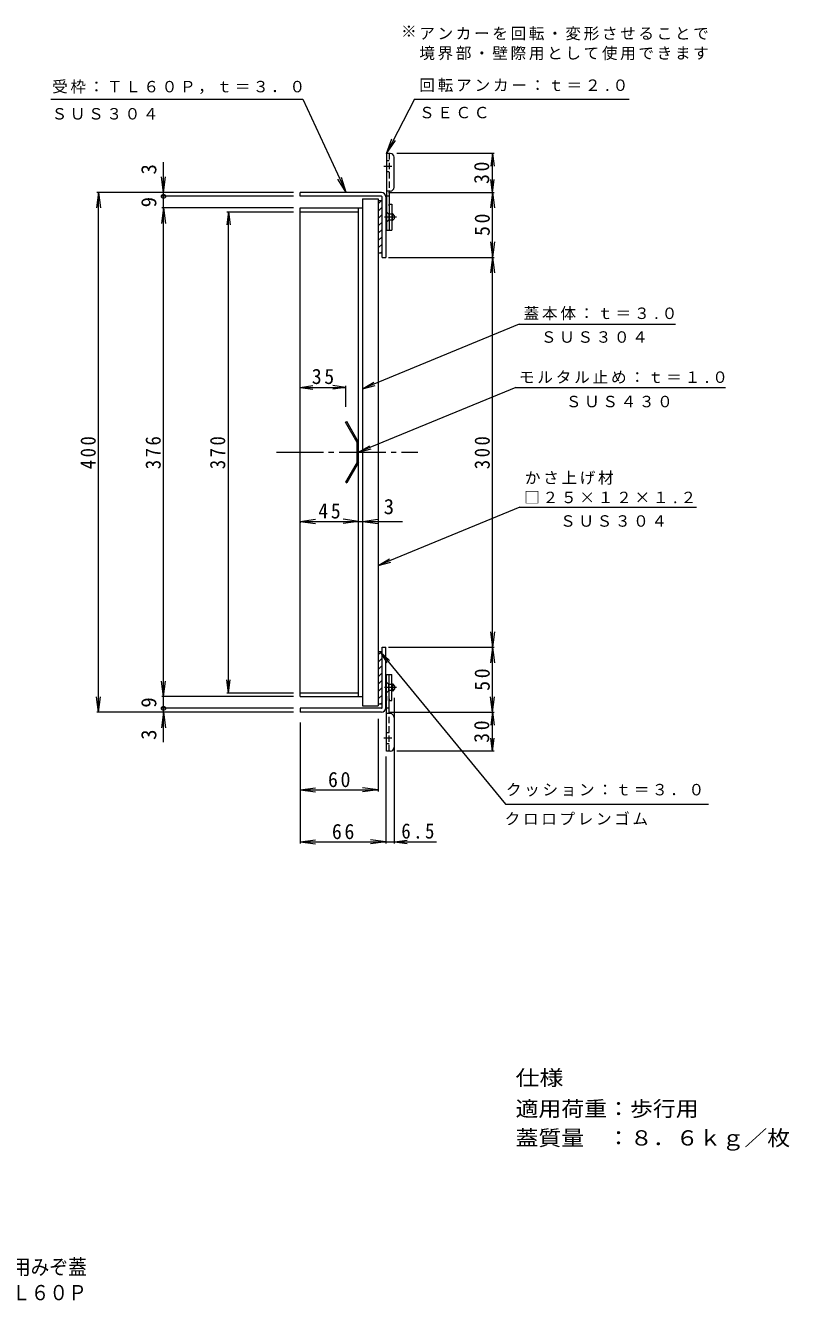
# Model space of a CAD drawing. Units: millimetres at full size, sheet at 1:4. Extents: x -686 to 715, y -539 to 442.
# Drawn here: x 127 to 715, y -539 to 442 of the extents above; entities that cross this region are included whole.
import ezdxf
from ezdxf.enums import TextEntityAlignment as Align

# ---------------------------------------------------------------- set-up
doc = ezdxf.new("R2010")
doc.units = ezdxf.units.MM
doc.header["$LTSCALE"] = 4
doc.header["$PDMODE"] = 32
doc.header["$PDSIZE"] = 3.2
doc.linetypes.add('CHAIN2', pattern=[12, 9, -1, 1, -1])
doc.linetypes.add('DASHED1', pattern=[1.8, 1.2, -0.6])
for name, color, linetype, lineweight in [('0-0_通り芯', 7, 'CHAIN2', 9), ('0-1_躯体', 2, 'Continuous', 9), ('0-2_仕上', 3, 'Continuous', 9), ('0-3_建具', 4, 'Continuous', 9), ('0-4_その他', 7, 'Continuous', 9), ('0-5_寸法', 7, 'Continuous', 9), ('0-6_ハッチ', 6, 'Continuous', 9), ('0-E', 7, 'Continuous', 9), ('0-F', 7, 'Continuous', 9)]:
    doc.layers.add(name, color=color, linetype=linetype, lineweight=lineweight)
doc.layers.add('F-5_F-5ﾚｲﾔ', color=2, linetype='Continuous')
doc.styles.add('ＭＳ ゴシック', font='')
doc.styles.get('ＭＳ ゴシック').set_extended_font_data('MS Gothic')

msp = doc.modelspace()

# ---------------------------------------------------------------- linework, layer by layer
at = {"layer": '0-0_通り芯'}
msp.add_line((320.518, 113.459), (429.128, 113.459), dxfattribs=at)
at = {"layer": '0-0_通り芯', "linetype": 'Continuous'}
msp.add_line((338.576, 60.349), (417.326, 60.349), dxfattribs=at)
at = {"layer": '0-1_躯体'}
for p, q in [((405.076, 343.459), (405.076, 284.459)), ((407.876, 343.459), (405.076, 343.459)), ((410.876, 317.459), (410.876, 340.459)), ((407.876, 314.459), (405.076, 314.459)), ((407.076, 314.464), (407.076, 284.459)), ((404.576, 304.459), (405.076, 304.459)), ((404.576, 304.459), (404.576, 284.459)), ((407.076, 310.459), (405.076, 310.459)), ((405.076, 301.21), (405.076, 304.459)), ((407.076, 304.459), (409.076, 304.459)), ((407.076, 303.209), (407.076, 304.459)), ((409.076, 304.459), (409.076, 284.459)), ((404.876, 290.459), (404.876, 294.459)), ((405.076, 301.21), (405.076, 287.71)), ((409.576, 297.209), (409.076, 297.209)), ((411.076, 295.459), (409.576, 297.209)), ((409.576, 291.709), (409.576, 297.209)), ((411.076, 293.459), (411.076, 295.459)), ((405.076, 290.459), (404.876, 290.459)), ((405.076, 287.71), (405.076, 284.459)), ((407.076, 285.709), (407.076, 284.459)), ((409.576, 291.709), (409.076, 291.709)), ((409.576, 291.709), (411.076, 293.459)), ((404.576, 284.459), (409.076, 284.459)), ((405.076, 284.459), (407.076, 284.459)), ((404.576, -57.541), (409.076, -57.541)), ((404.576, -77.541), (404.576, -57.541)), ((405.076, -57.541), (407.076, -57.541)), ((405.076, -116.541), (405.076, -57.541)), ((405.076, -60.791), (405.076, -57.541)), ((407.076, -87.546), (407.076, -57.541)), ((407.076, -58.791), (407.076, -57.541)), ((409.076, -77.541), (409.076, -57.541)), ((405.076, -63.541), (404.876, -63.541)), ((404.876, -63.541), (404.876, -67.541)), ((405.076, -74.291), (405.076, -60.791)), ((409.576, -64.791), (409.076, -64.791)), ((409.576, -64.791), (411.076, -66.541)), ((409.576, -64.791), (409.576, -70.291)), ((411.076, -68.54), (409.576, -70.291)), ((411.076, -66.541), (411.076, -68.54)), ((404.576, -77.541), (405.076, -77.541)), ((405.076, -74.291), (405.076, -77.541)), ((407.076, -76.291), (407.076, -77.541)), ((407.076, -77.541), (409.076, -77.541)), ((409.576, -70.291), (409.076, -70.291)), ((407.076, -83.541), (405.076, -83.541)), ((407.876, -87.541), (405.076, -87.541)), ((410.876, -90.541), (410.876, -113.541)), ((407.876, -116.541), (405.076, -116.541))]:
    msp.add_line(p, q, dxfattribs=at)
at = {"layer": '0-1_躯体', "linetype": 'DASHED1'}
for p, q in [((407.076, 343.454), (407.076, 314.464)), ((407.076, 337.709), (405.076, 337.709)), ((407.076, 329.209), (405.076, 329.209)), ((406.876, 296.709), (405.076, 298.459)), ((406.876, 296.709), (407.076, 296.709)), ((406.876, 296.709), (406.876, 292.209)), ((409.076, 296.709), (407.076, 296.709)), ((406.876, 292.209), (405.076, 290.459)), ((406.876, 292.209), (407.076, 292.209)), ((409.076, 292.209), (407.076, 292.209)), ((406.876, -65.291), (405.076, -63.541)), ((406.876, -65.291), (407.076, -65.291)), ((406.876, -69.791), (406.876, -65.291)), ((409.076, -65.291), (407.076, -65.291)), ((406.876, -69.791), (405.076, -71.541)), ((406.876, -69.791), (407.076, -69.791)), ((409.076, -69.791), (407.076, -69.791)), ((407.076, -116.536), (407.076, -87.546)), ((407.076, -102.291), (405.076, -102.291)), ((407.076, -110.791), (405.076, -110.791))]:
    msp.add_line(p, q, dxfattribs=at)
at = {"layer": '0-1_躯体', "linetype": 'CHAIN2'}
for p, q in [((409.076, 333.459), (403.076, 333.459)), ((412.624, 294.459), (403.54, 294.459)), ((412.624, -67.541), (403.54, -67.541)), ((409.076, -106.541), (403.076, -106.541))]:
    msp.add_line(p, q, dxfattribs=at)
at = {"layer": '0-1_躯体'}
for points in [[(405.076, 298.459), (404.876, 298.459), (404.876, 294.459)], [(405.076, -71.54), (404.876, -71.54), (404.876, -67.541)]]:
    msp.add_lwpolyline(points, dxfattribs=at)
for centre, start, end in [((407.876, 340.459), 0, 90), ((407.876, 317.459), 270, 0), ((407.876, -90.541), 0, 90), ((407.876, -113.541), 270, 0)]:
    msp.add_arc(centre, 3, start, end, dxfattribs=at)
at = {"layer": '0-2_仕上'}
for p, q in [((386.576, 308.459), (386.576, -81.541)), ((338.576, 301.459), (386.576, 301.459)), ((338.576, -74.541), (338.576, 301.459)), ((338.576, 298.459), (383.576, 298.459)), ((383.576, -74.541), (383.576, 301.459)), ((338.576, -71.541), (383.576, -71.541)), ((338.576, -74.541), (386.576, -74.541)), ((386.576, -81.541), (398.576, -81.541))]:
    msp.add_line(p, q, dxfattribs=at)
msp.add_lwpolyline([(386.576, 308.459), (398.576, 308.459), (398.576, -81.541)], dxfattribs=at)
at = {"layer": '0-3_建具'}
for p, q in [((401.076, 313.459), (338.576, 313.459)), ((338.576, 310.459), (338.576, 313.459)), ((401.076, 310.459), (338.576, 310.459)), ((401.576, 263.459), (401.576, 309.959)), ((404.576, 309.969), (404.576, 263.459)), ((401.576, 263.459), (404.576, 263.459)), ((373.576, 136.548), (374.442, 137.048)), ((382.576, 105.959), (373.576, 90.371)), ((383.576, 105.691), (374.442, 89.871)), ((373.576, 90.371), (374.442, 89.871)), ((401.576, -36.541), (404.576, -36.541)), ((401.576, -83.041), (401.576, -36.541)), ((404.576, -83.041), (404.576, -36.541)), ((401.076, -83.541), (338.576, -83.541)), ((338.576, -83.541), (338.576, -86.541)), ((401.076, -86.541), (338.576, -86.541))]:
    msp.add_line(p, q, dxfattribs=at)
for points in [[(382.576, 105.959), (382.576, 120.959), (373.576, 136.548)], [(383.576, 105.691), (383.576, 121.227), (374.442, 137.048)]]:
    msp.add_lwpolyline(points, dxfattribs=at)
for centre, radius, start, end in [((401.076, 309.959), 3.5, 0, 90), ((401.076, 309.959), 0.5, 0, 90), ((401.076, -83.041), 3.5, 270, 0), ((401.076, -83.041), 0.5, 270, 0)]:
    msp.add_arc(centre, radius, start, end, dxfattribs=at)
at = {"layer": '0-4_その他'}
for p, q in [((487.776, 343.459), (413.076, 343.459)), ((486.576, 343.459), (485.271, 333.545)), ((486.576, 343.459), (487.881, 333.545)), ((486.576, 313.459), (486.576, 343.459)), ((233.576, 313.459), (232.01, 325.357)), ((233.576, 313.459), (235.143, 325.357)), ((486.576, 313.459), (485.271, 323.374)), ((486.576, 313.459), (487.881, 323.374)), ((183.576, 313.459), (182.01, 301.562)), ((333.576, 313.459), (182.376, 313.459)), ((183.576, 313.459), (185.143, 301.562)), ((183.576, -86.541), (183.576, 313.459)), ((333.576, 310.459), (232.376, 310.459)), ((233.576, 301.459), (233.576, 310.459)), ((406.576, 313.459), (487.776, 313.459)), ((486.576, 313.459), (485.01, 301.562)), ((486.576, 313.459), (488.142, 301.562)), ((486.576, 263.459), (486.576, 313.459)), ((233.576, 301.459), (232.01, 289.562)), ((333.576, 301.459), (232.376, 301.459)), ((233.576, 301.459), (235.143, 289.562)), ((233.576, -74.541), (233.576, 301.459)), ((283.576, 298.459), (282.271, 288.545)), ((282.376, 298.459), (333.576, 298.459)), ((283.576, 298.459), (284.882, 288.545)), ((283.576, -71.541), (283.576, 298.459)), ((488.142, 275.357), (485.01, 251.562)), ((485.01, 275.357), (488.142, 251.562)), ((406.576, 263.459), (487.776, 263.459)), ((486.576, -36.541), (486.576, 263.459)), ((338.576, 163.438), (348.491, 164.743)), ((338.576, 163.438), (348.491, 162.132)), ((338.576, 163.438), (373.576, 163.438)), ((373.576, 163.438), (363.662, 164.743)), ((373.576, 163.438), (363.662, 162.132)), ((373.576, 164.638), (373.576, 148.548)), ((338.576, 60.349), (350.474, 61.916)), ((338.576, 60.349), (338.576, 59.149)), ((338.576, 60.349), (350.474, 58.783)), ((383.576, 60.349), (371.679, 61.916)), ((383.576, 60.349), (371.679, 58.783)), ((386.576, 60.349), (398.474, 61.916)), ((386.576, 60.349), (398.474, 58.783)), ((488.142, -24.643), (485.01, -48.438)), ((485.01, -24.643), (488.142, -48.438)), ((406.576, -36.541), (487.776, -36.541)), ((486.576, -86.541), (486.576, -36.541)), ((233.576, -74.541), (232.01, -62.643)), ((233.576, -74.541), (235.143, -62.643)), ((283.576, -71.541), (282.271, -61.626)), ((283.576, -71.541), (284.882, -61.626)), ((183.576, -86.541), (182.01, -74.643)), ((183.576, -86.541), (185.143, -74.643)), ((333.576, -74.541), (232.376, -74.541)), ((233.576, -83.541), (233.576, -74.541)), ((282.376, -71.541), (333.576, -71.541)), ((411.076, -187.541), (411.076, -75.541)), ((486.576, -86.541), (485.01, -74.643)), ((486.576, -86.541), (488.142, -74.643)), ((333.576, -86.541), (182.376, -86.541)), ((233.576, -86.541), (232.01, -98.438)), ((333.576, -83.541), (232.376, -83.541)), ((233.576, -86.541), (235.143, -98.438)), ((406.576, -86.541), (487.776, -86.541)), ((486.576, -86.541), (485.271, -96.455)), ((486.576, -86.541), (487.881, -96.455)), ((486.576, -116.541), (486.576, -86.541)), ((338.576, -94.541), (338.576, -187.541)), ((398.576, -91.541), (398.576, -147.541)), ((486.576, -116.541), (485.271, -106.626)), ((486.576, -116.541), (487.881, -106.626)), ((487.776, -116.541), (413.076, -116.541)), ((404.576, -120.577), (404.576, -187.541)), ((338.576, -146.341), (350.473, -144.774)), ((338.576, -146.341), (350.473, -147.907)), ((338.576, -146.341), (398.576, -146.341)), ((398.576, -146.341), (386.679, -144.774)), ((398.576, -146.341), (386.679, -147.907)), ((338.576, -186.341), (350.473, -184.775)), ((338.576, -186.341), (350.473, -187.907)), ((338.576, -186.341), (404.576, -186.341)), ((404.576, -186.341), (392.679, -184.775)), ((404.576, -186.341), (392.679, -187.907)), ((404.576, -186.341), (394.662, -185.036)), ((404.576, -186.341), (394.662, -187.646)), ((404.576, -186.341), (411.076, -186.341)), ((411.076, -186.341), (420.99, -185.036)), ((411.076, -186.341), (443.534, -186.341)), ((411.076, -186.341), (420.99, -187.646))]:
    msp.add_line(p, q, dxfattribs=at)
for points in [[(233.576, 310.459), (233.576, 313.459), (233.576, 336.633)], [(233.576, -109.467), (233.576, -86.541), (233.576, -83.541)]]:
    msp.add_lwpolyline(points, dxfattribs=at)
for p in [(233.576, 310.459), (233.576, -83.541)]:
    msp.add_point(p, dxfattribs=at)
at = {"layer": '0-5_寸法'}
for p, q in [((340.671, 385.139), (374.111, 313.459)), ((374.111, 313.459), (370.5, 324.903)), ((374.111, 313.459), (367.661, 323.579)), ((506.907, 211.946), (386.576, 162.398)), ((506.907, 211.946), (627.293, 211.946)), ((386.576, 162.398), (395.247, 167.38)), ((504.538, 163.267), (383.576, 113.459)), ((386.576, 162.398), (396.241, 164.966)), ((504.538, 163.267), (665.569, 163.267)), ((383.576, 113.459), (392.247, 118.441)), ((383.576, 113.459), (393.241, 116.027)), ((507.538, 71.266), (398.576, 26.4)), ((507.538, 71.266), (643.488, 71.266)), ((398.576, 26.4), (407.247, 31.381)), ((398.576, 26.4), (408.241, 28.968))]:
    msp.add_line(p, q, dxfattribs=at)
at = {"layer": '0-6_ハッチ'}
for p, q in [((398.576, 304.644), (400.891, 306.959)), ((398.576, 306.959), (398.576, 266.959)), ((401.576, 306.959), (398.576, 306.959)), ((401.576, 266.959), (401.576, 306.959)), ((398.576, 298.987), (401.576, 301.987)), ((398.576, 293.33), (401.576, 296.33)), ((398.576, 287.673), (401.576, 290.673)), ((398.576, 282.017), (401.576, 285.017)), ((398.576, 276.36), (401.576, 279.36)), ((398.576, 270.703), (401.576, 273.703)), ((398.576, 266.959), (401.576, 266.959)), ((400.489, 266.959), (401.576, 268.046)), ((398.576, -42.356), (400.891, -40.041)), ((398.576, -40.041), (398.576, -80.041)), ((401.576, -40.041), (398.576, -40.041)), ((398.576, -48.013), (401.576, -45.013)), ((401.576, -80.041), (401.576, -40.041)), ((398.576, -53.67), (401.576, -50.67)), ((398.576, -59.327), (401.576, -56.327)), ((398.576, -64.983), (401.576, -61.983)), ((398.576, -70.64), (401.576, -67.64)), ((398.576, -76.297), (401.576, -73.297)), ((398.576, -80.041), (401.576, -80.041)), ((400.489, -80.041), (401.576, -78.954))]:
    msp.add_line(p, q, dxfattribs=at)
at = {"layer": '0-E'}
for p, q in [((146.992, 385.139), (340.671, 385.139)), ((426.433, 385.139), (405.076, 343.459)), ((426.433, 385.139), (591.687, 385.139)), ((400.076, -40.041), (407.386, -46.864)), ((400.076, -40.041), (405.371, -48.524)), ((400.076, -40.041), (496.596, -157.237)), ((496.596, -157.237), (652.659, -157.237))]:
    msp.add_line(p, q, dxfattribs=at)
at = {"layer": '0-F'}
for q in [(409.108, 354.762), (411.895, 353.333)]:
    msp.add_line((405.076, 343.459), q, dxfattribs=at)

# ---------------------------------------------------------------- texts
at = {"layer": '0-4_その他', "color": 2, "style": 'ＭＳ ゴシック'}
for s, p in [('3', (231.576, 327.243)), ('9', (231.576, 301.959)), ('9', (231.576, -83.041)), ('3', (231.576, -107.802))]:
    msp.add_text(s, height=11.73, rotation=90, dxfattribs=at).set_placement(p, align=Align.BOTTOM_LEFT)
msp.add_text('3', height=11.73, dxfattribs=at).set_placement((402.871, 62.349), align=Align.BOTTOM_LEFT)
for s, width, p in [('仕様', 1.15, (504.226, -377.247)), ('適用荷重：歩行用', 1.1, (504.226, -401.013)), ('蓋質量\u3000：８．６ｋｇ／枚', 1.1, (504.226, -423.484))]:
    msp.add_text(s, height=11.73, dxfattribs=dict(at, width=width)).set_placement(p, align=Align.BOTTOM_LEFT)
at = {"layer": '0-4_その他', "color": 2, "char_height": 11.73, "attachment_point": 7, "rotation": 90, "style": 'ＭＳ ゴシック'}
for s, insert in [('\\T1.27;\\W0.95;30', (484.176, 319.959)), ('\\T1.27;\\W0.95;50', (484.576, 279.959)), ('\\T1.27;\\W0.9;400', (181.576, 100.459)), ('\\T1.27;\\W0.9;376', (231.576, 100.459)), ('\\T1.27;\\W0.9;370', (281.176, 100.459)), ('\\T1.27;\\W0.9;300', (484.576, 100.459)), ('\\T1.27;\\W0.95;50', (484.576, -70.041)), ('\\T1.27;\\W0.95;30', (484.176, -110.041))]:
    msp.add_mtext(s, dxfattribs=dict(at, insert=insert))
at = {"layer": '0-4_その他', "color": 2, "char_height": 11.73, "attachment_point": 7, "style": 'ＭＳ ゴシック'}
for s, insert in [('\\T1.27;\\W0.95;35', (347.576, 165.838)), ('\\T1.27;\\W0.95;45', (352.576, 62.349)), ('\\T1.27;\\W0.95;60', (360.076, -144.341)), ('\\T1.27;\\W0.95;66', (363.076, -184.341)), ('\\T1.27;\\W0.9;6.5', (416.448, -183.941))]:
    msp.add_mtext(s, dxfattribs=dict(at, insert=insert))
at = {"layer": '0-5_寸法', "style": 'ＭＳ ゴシック'}
msp.add_text('※', height=8.798, dxfattribs=at).set_placement((416.233, 430.363), align=Align.BOTTOM_LEFT)
at = {"layer": '0-5_寸法', "char_height": 8.798, "attachment_point": 7, "style": 'ＭＳ ゴシック'}
for s, insert in [('\\T1.17;アンカーを回転・変形させることで', (430.233, 430.363)), ('\\T1.17;境界部・壁際用として使用できます', (430.233, 415.183)), ('\\T1.18;蓋本体：ｔ＝３.０', (510.432, 215.075)), ('\\T1.17;ＳＵＳ３０４', (523.742, 197.618)), ('\\T1.18;モルタル止め：ｔ＝１.０', (506.859, 166.348)), ('\\T1.17;ＳＵＳ４３０', (542.909, 147.969)), ('\\T1.17;かさ上げ材', (511.424, 88.528)), ('\\T1.18;□２５×１２×１.２', (510.863, 74.097)), ('\\T1.17;ＳＵＳ３０４', (538.522, 56.059))]:
    msp.add_mtext(s, dxfattribs=dict(at, insert=insert))
at = {"layer": '0-E', "char_height": 8.798, "attachment_point": 7, "style": 'ＭＳ ゴシック'}
for s, insert in [('\\T1.17;受枠：ＴＬ６０Ｐ，ｔ＝３．０', (147.919, 389.174)), ('\\T1.18;回転アンカー：ｔ＝２.０', (430.233, 390.588)), ('\\T1.17;ＳＵＳ３０４', (147.531, 369.389)), ('\\T1.17;ＳＥＣＣ', (430.041, 370.32)), ('\\T1.17;クッション：ｔ＝３．０', (496.875, -151.415)), ('\\T1.17;クロロプレンゴム', (495.894, -173.492))]:
    msp.add_mtext(s, dxfattribs=dict(at, insert=insert))
at = {"layer": 'F-5_F-5ﾚｲﾔ', "style": 'ＭＳ ゴシック', "width": 0.9}
for s, p in [('タイル用\u3000充填深さ３５ｍｍ\u3000ステンレス製\u3000側溝用\u3000カラー舗装用みぞ蓋', (-314.979, -522.803)), ('\u3000\u3000\u3000\u3000\u3000\u3000\u3000\u3000\u3000\u3000\u3000\u3000\u3000\u3000\u3000\u3000\u3000\u3000ＳＵＭ－Ｍ－４０６０＋ＴＬ６０Ｐ', (-314.979, -542.515))]:
    msp.add_text(s, height=11.73, dxfattribs=at).set_placement(p, align=Align.BOTTOM_LEFT)

doc.saveas('drawing.dxf')
